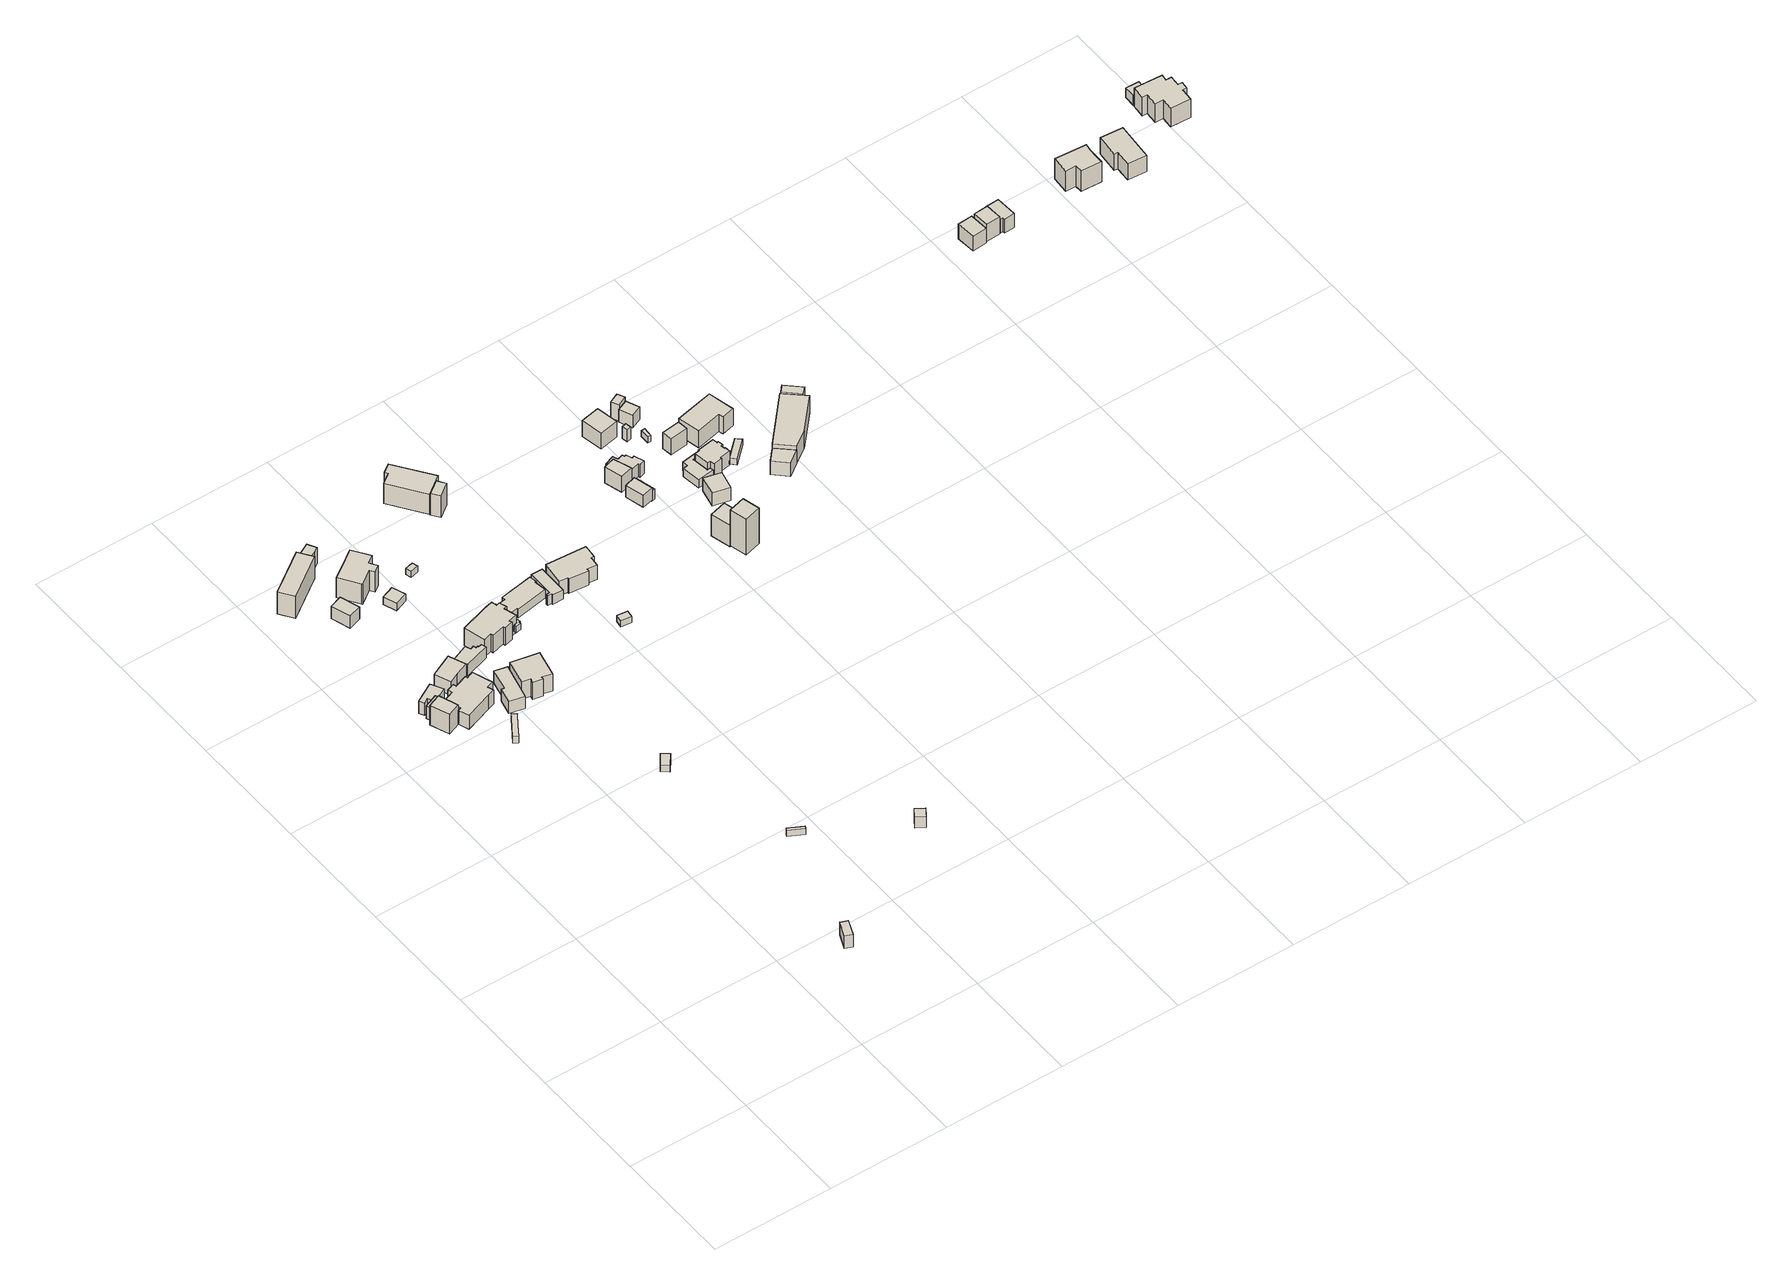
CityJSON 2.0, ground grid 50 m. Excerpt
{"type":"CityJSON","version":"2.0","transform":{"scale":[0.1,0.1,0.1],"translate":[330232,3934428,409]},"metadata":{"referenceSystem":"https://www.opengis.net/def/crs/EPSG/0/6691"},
"CityObjects":{
"building1":{"type":"Building","attributes":{"measuredHeight":6.6,"BuildingIDAttribute.prefecture":"14","BuildingIDAttribute.city":"14151","BuildingDetailAttribute.surveyYear":2015},"geometry":[{"type":"Solid","lod":"1","boundaries":[[[[0,1,2,3]],[[2,4,5,3]],[[1,6,4,2]],[[0,7,6,1]],[[3,5,7,0]],[[4,6,7,5]]]]}]},
"building2":{"type":"Building","attributes":{"usage":"411","measuredHeight":10.1,"storeysAboveGround":1,"BuildingIDAttribute.prefecture":"14","BuildingIDAttribute.city":"14151","BuildingDetailAttribute.totalFloorArea":36.66,"BuildingDetailAttribute.buildingFootprintArea":36.66,"BuildingDetailAttribute.buildingStructureType":"601","BuildingDetailAttribute.buildingStructureOrgType":"1","BuildingDetailAttribute.orgUsage":"10","BuildingDetailAttribute.surveyYear":2015},"geometry":[{"type":"Solid","lod":"1","boundaries":[[[[8,9,10,11]],[[10,12,13,11]],[[9,14,12,10]],[[8,15,14,9]],[[11,13,15,8]],[[12,14,15,13]]]]}]},
"building3":{"type":"Building","attributes":{"measuredHeight":9.9,"BuildingIDAttribute.prefecture":"14","BuildingIDAttribute.city":"14151","BuildingDetailAttribute.surveyYear":2015},"geometry":[{"type":"Solid","lod":"1","boundaries":[[[[16,17,18,19]],[[18,20,21,19]],[[17,22,20,18]],[[16,23,22,17]],[[19,21,23,16]],[[20,22,23,21]]]]}]},
"building4":{"type":"Building","attributes":{"usage":"411","measuredHeight":7,"storeysAboveGround":1,"BuildingIDAttribute.prefecture":"14","BuildingIDAttribute.city":"14151","BuildingDetailAttribute.totalFloorArea":30.76,"BuildingDetailAttribute.buildingFootprintArea":30.76,"BuildingDetailAttribute.buildingStructureType":"610","BuildingDetailAttribute.buildingStructureOrgType":"2","BuildingDetailAttribute.orgUsage":"10","BuildingDetailAttribute.surveyYear":2015},"geometry":[{"type":"Solid","lod":"1","boundaries":[[[[24,25,26,27,28,29,30,31]],[[30,32,33,31]],[[29,34,32,30]],[[28,35,34,29]],[[27,36,35,28]],[[26,37,36,27]],[[25,38,37,26]],[[24,39,38,25]],[[31,33,39,24]],[[32,34,35,36,37,38,39,33]]]]}]},
"building5":{"type":"Building","attributes":{"measuredHeight":3.6,"BuildingIDAttribute.prefecture":"14","BuildingIDAttribute.city":"14151","BuildingDetailAttribute.surveyYear":2015},"geometry":[{"type":"Solid","lod":"1","boundaries":[[[[40,41,42,43,44,45]],[[44,46,47,45]],[[43,48,46,44]],[[42,49,48,43]],[[41,50,49,42]],[[40,51,50,41]],[[45,47,51,40]],[[46,48,49,50,51,47]]]]}]},
"building6":{"type":"Building","attributes":{"usage":"411","measuredHeight":8.4,"storeysAboveGround":1,"BuildingIDAttribute.prefecture":"14","BuildingIDAttribute.city":"14151","BuildingDetailAttribute.totalFloorArea":155.1,"BuildingDetailAttribute.buildingFootprintArea":155.1,"BuildingDetailAttribute.buildingStructureType":"601","BuildingDetailAttribute.buildingStructureOrgType":"1","BuildingDetailAttribute.orgUsage":"10","BuildingDetailAttribute.surveyYear":2015},"geometry":[{"type":"Solid","lod":"1","boundaries":[[[[52,53,54,55,56,57,58,59,60,61,62,63,64,65,66,67]],[[66,68,69,67]],[[65,70,68,66]],[[64,71,70,65]],[[63,72,71,64]],[[62,73,72,63]],[[61,74,73,62]],[[60,75,74,61]],[[59,76,75,60]],[[58,77,76,59]],[[57,78,77,58]],[[56,79,78,57]],[[55,80,79,56]],[[54,81,80,55]],[[53,82,81,54]],[[52,83,82,53]],[[67,69,83,52]],[[68,70,71,72,73,74,75,76,77,78,79,80,81,82,83,69]]]]}]},
"building7":{"type":"Building","attributes":{"BuildingIDAttribute.prefecture":"14","BuildingIDAttribute.city":"14151","BuildingDetailAttribute.surveyYear":2015},"geometry":[{"type":"Solid","lod":"1","boundaries":[[[[84,85,86,87]],[[86,88,89,87]],[[85,90,88,86]],[[84,91,90,85]],[[87,89,91,84]],[[88,90,91,89]]]]}]},
"building8":{"type":"Building","attributes":{"usage":"411","measuredHeight":7.4,"storeysAboveGround":1,"BuildingIDAttribute.prefecture":"14","BuildingIDAttribute.city":"14151","BuildingDetailAttribute.totalFloorArea":58.45,"BuildingDetailAttribute.buildingFootprintArea":58.45,"BuildingDetailAttribute.buildingStructureType":"601","BuildingDetailAttribute.buildingStructureOrgType":"1","BuildingDetailAttribute.orgUsage":"10","BuildingDetailAttribute.surveyYear":2015},"geometry":[{"type":"Solid","lod":"1","boundaries":[[[[92,93,94,95,96,97]],[[96,98,99,97]],[[95,100,98,96]],[[94,101,100,95]],[[93,102,101,94]],[[92,103,102,93]],[[97,99,103,92]],[[98,100,101,102,103,99]]]]}]},
"building9":{"type":"Building","attributes":{"measuredHeight":3.4,"BuildingIDAttribute.prefecture":"14","BuildingIDAttribute.city":"14151","BuildingDetailAttribute.surveyYear":2015},"geometry":[{"type":"Solid","lod":"1","boundaries":[[[[104,105,106,107]],[[106,108,109,107]],[[105,110,108,106]],[[104,111,110,105]],[[107,109,111,104]],[[108,110,111,109]]]]}]},
"building10":{"type":"Building","attributes":{"usage":"411","measuredHeight":6.7,"storeysAboveGround":2,"BuildingIDAttribute.prefecture":"14","BuildingIDAttribute.city":"14151","BuildingDetailAttribute.totalFloorArea":124.56,"BuildingDetailAttribute.buildingFootprintArea":62.28,"BuildingDetailAttribute.buildingStructureType":"601","BuildingDetailAttribute.buildingStructureOrgType":"1","BuildingDetailAttribute.orgUsage":"10","BuildingDetailAttribute.surveyYear":2015},"geometry":[{"type":"Solid","lod":"1","boundaries":[[[[112,113,114,115,116,117]],[[116,118,119,117]],[[115,120,118,116]],[[114,121,120,115]],[[113,122,121,114]],[[112,123,122,113]],[[117,119,123,112]],[[118,120,121,122,123,119]]]]}]},
"building11":{"type":"Building","attributes":{"measuredHeight":7.5,"BuildingIDAttribute.prefecture":"14","BuildingIDAttribute.city":"14151","BuildingDetailAttribute.surveyYear":2015},"geometry":[{"type":"Solid","lod":"1","boundaries":[[[[124,125,126,127]],[[126,128,129,127]],[[125,130,128,126]],[[124,131,130,125]],[[127,129,131,124]],[[128,130,131,129]]]]}]},
"building12":{"type":"Building","attributes":{"usage":"413","measuredHeight":13.3,"storeysAboveGround":2,"BuildingIDAttribute.prefecture":"14","BuildingIDAttribute.city":"14151","BuildingDetailAttribute.totalFloorArea":231.01,"BuildingDetailAttribute.buildingFootprintArea":115.5,"BuildingDetailAttribute.buildingStructureType":"601","BuildingDetailAttribute.buildingStructureOrgType":"1","BuildingDetailAttribute.orgUsage":"30","BuildingDetailAttribute.surveyYear":2015},"geometry":[{"type":"Solid","lod":"1","boundaries":[[[[132,133,134,135]],[[134,136,137,135]],[[133,138,136,134]],[[132,139,138,133]],[[135,137,139,132]],[[136,138,139,137]]]]}]},
"building13":{"type":"Building","attributes":{"measuredHeight":6.1,"BuildingIDAttribute.prefecture":"14","BuildingIDAttribute.city":"14151","BuildingDetailAttribute.surveyYear":2015},"geometry":[{"type":"Solid","lod":"1","boundaries":[[[[140,141,142,143,144,145,146,147,148,149]],[[148,150,151,149]],[[147,152,150,148]],[[146,153,152,147]],[[145,154,153,146]],[[144,155,154,145]],[[143,156,155,144]],[[142,157,156,143]],[[141,158,157,142]],[[140,159,158,141]],[[149,151,159,140]],[[150,152,153,154,155,156,157,158,159,151]]]]}]},
"building14":{"type":"Building","attributes":{"usage":"411","measuredHeight":10.5,"storeysAboveGround":2,"BuildingIDAttribute.prefecture":"14","BuildingIDAttribute.city":"14151","BuildingDetailAttribute.totalFloorArea":180.41,"BuildingDetailAttribute.buildingFootprintArea":90.2,"BuildingDetailAttribute.buildingStructureType":"601","BuildingDetailAttribute.buildingStructureOrgType":"1","BuildingDetailAttribute.orgUsage":"10","BuildingDetailAttribute.surveyYear":2015},"geometry":[{"type":"Solid","lod":"1","boundaries":[[[[160,161,162,163,164,165,166,167]],[[166,168,169,167]],[[165,170,168,166]],[[164,171,170,165]],[[163,172,171,164]],[[162,173,172,163]],[[161,174,173,162]],[[160,175,174,161]],[[167,169,175,160]],[[168,170,171,172,173,174,175,169]]]]}]},
"building15":{"type":"Building","attributes":{"measuredHeight":6,"BuildingIDAttribute.prefecture":"14","BuildingIDAttribute.city":"14151","BuildingDetailAttribute.surveyYear":2015},"geometry":[{"type":"Solid","lod":"1","boundaries":[[[[176,177,178,179]],[[178,180,181,179]],[[177,182,180,178]],[[176,183,182,177]],[[179,181,183,176]],[[180,182,183,181]]]]}]},
"building16":{"type":"Building","attributes":{"measuredHeight":3.9,"BuildingIDAttribute.prefecture":"14","BuildingIDAttribute.city":"14151","BuildingDetailAttribute.surveyYear":2015},"geometry":[{"type":"Solid","lod":"1","boundaries":[[[[184,185,186,187]],[[186,188,189,187]],[[185,190,188,186]],[[184,191,190,185]],[[187,189,191,184]],[[188,190,191,189]]]]}]},
"building17":{"type":"Building","attributes":{"usage":"411","measuredHeight":11.4,"storeysAboveGround":1,"BuildingIDAttribute.prefecture":"14","BuildingIDAttribute.city":"14151","BuildingDetailAttribute.totalFloorArea":118.76,"BuildingDetailAttribute.buildingFootprintArea":118.76,"BuildingDetailAttribute.buildingStructureType":"601","BuildingDetailAttribute.buildingStructureOrgType":"1","BuildingDetailAttribute.orgUsage":"10","BuildingDetailAttribute.surveyYear":2015},"geometry":[{"type":"Solid","lod":"1","boundaries":[[[[192,193,194,195,196,197,198,199,200,201]],[[200,202,203,201]],[[199,204,202,200]],[[198,205,204,199]],[[197,206,205,198]],[[196,207,206,197]],[[195,208,207,196]],[[194,209,208,195]],[[193,210,209,194]],[[192,211,210,193]],[[201,203,211,192]],[[202,204,205,206,207,208,209,210,211,203]]]]}]},
"building18":{"type":"Building","attributes":{"measuredHeight":8.9,"BuildingIDAttribute.prefecture":"14","BuildingIDAttribute.city":"14151","BuildingDetailAttribute.surveyYear":2015},"geometry":[{"type":"Solid","lod":"1","boundaries":[[[[212,213,214,215,216]],[[215,217,218,216]],[[214,219,217,215]],[[213,220,219,214]],[[212,221,220,213]],[[216,218,221,212]],[[217,219,220,221,218]]]]}]},
"building19":{"type":"Building","attributes":{"usage":"411","measuredHeight":10.1,"storeysAboveGround":2,"BuildingIDAttribute.prefecture":"14","BuildingIDAttribute.city":"14151","BuildingDetailAttribute.totalFloorArea":239.29,"BuildingDetailAttribute.buildingFootprintArea":119.65,"BuildingDetailAttribute.buildingStructureType":"601","BuildingDetailAttribute.buildingStructureOrgType":"1","BuildingDetailAttribute.orgUsage":"10","BuildingDetailAttribute.surveyYear":2015},"geometry":[{"type":"Solid","lod":"1","boundaries":[[[[222,223,224,225,226,227,228,229,230,231,232,233,234,235,236]],[[235,237,238,236]],[[234,239,237,235]],[[233,240,239,234]],[[232,241,240,233]],[[231,242,241,232]],[[230,243,242,231]],[[229,244,243,230]],[[228,245,244,229]],[[227,246,245,228]],[[226,247,246,227]],[[225,248,247,226]],[[224,249,248,225]],[[223,250,249,224]],[[222,251,250,223]],[[236,238,251,222]],[[237,239,240,241,242,243,244,245,246,247,248,249,250,251,238]]]]}]},
"building20":{"type":"Building","attributes":{"measuredHeight":3.9,"BuildingIDAttribute.prefecture":"14","BuildingIDAttribute.city":"14151","BuildingDetailAttribute.surveyYear":2015},"geometry":[{"type":"Solid","lod":"1","boundaries":[[[[252,253,254,255,256,257,258,259]],[[258,260,261,259]],[[257,262,260,258]],[[256,263,262,257]],[[255,264,263,256]],[[254,265,264,255]],[[253,266,265,254]],[[252,267,266,253]],[[259,261,267,252]],[[260,262,263,264,265,266,267,261]]]]}]},
"building21":{"type":"Building","attributes":{"measuredHeight":5.7,"BuildingIDAttribute.prefecture":"14","BuildingIDAttribute.city":"14151","BuildingDetailAttribute.surveyYear":2015},"geometry":[{"type":"Solid","lod":"1","boundaries":[[[[268,269,270,271]],[[270,272,273,271]],[[269,274,272,270]],[[268,275,274,269]],[[271,273,275,268]],[[272,274,275,273]]]]}]},
"building22":{"type":"Building","attributes":{"BuildingIDAttribute.prefecture":"14","BuildingIDAttribute.city":"14151","BuildingDetailAttribute.surveyYear":2015},"geometry":[{"type":"Solid","lod":"1","boundaries":[[[[276,277,278,279]],[[278,280,281,279]],[[277,282,280,278]],[[276,283,282,277]],[[279,281,283,276]],[[280,282,283,281]]]]}]},
"building23":{"type":"Building","attributes":{"usage":"411","measuredHeight":5,"storeysAboveGround":1,"BuildingIDAttribute.prefecture":"14","BuildingIDAttribute.city":"14151","BuildingDetailAttribute.totalFloorArea":112.37,"BuildingDetailAttribute.buildingFootprintArea":112.37,"BuildingDetailAttribute.buildingStructureType":"601","BuildingDetailAttribute.buildingStructureOrgType":"1","BuildingDetailAttribute.orgUsage":"10","BuildingDetailAttribute.surveyYear":2015},"geometry":[{"type":"Solid","lod":"1","boundaries":[[[[284,285,286,287,288,289,290,291,292,293]],[[292,294,295,293]],[[291,296,294,292]],[[290,297,296,291]],[[289,298,297,290]],[[288,299,298,289]],[[287,300,299,288]],[[286,301,300,287]],[[285,302,301,286]],[[284,303,302,285]],[[293,295,303,284]],[[294,296,297,298,299,300,301,302,303,295]]]]}]},
"building24":{"type":"Building","attributes":{"usage":"411","measuredHeight":5.5,"storeysAboveGround":1,"BuildingIDAttribute.prefecture":"14","BuildingIDAttribute.city":"14151","BuildingDetailAttribute.totalFloorArea":49.98,"BuildingDetailAttribute.buildingFootprintArea":49.98,"BuildingDetailAttribute.buildingStructureType":"601","BuildingDetailAttribute.buildingStructureOrgType":"1","BuildingDetailAttribute.orgUsage":"10","BuildingDetailAttribute.surveyYear":2015},"geometry":[{"type":"Solid","lod":"1","boundaries":[[[[304,305,306,307,308,309,310,311]],[[310,312,313,311]],[[309,314,312,310]],[[308,315,314,309]],[[307,316,315,308]],[[306,317,316,307]],[[305,318,317,306]],[[304,319,318,305]],[[311,313,319,304]],[[312,314,315,316,317,318,319,313]]]]}]},
"building25":{"type":"Building","attributes":{"BuildingIDAttribute.prefecture":"14","BuildingIDAttribute.city":"14151","BuildingDetailAttribute.surveyYear":2015},"geometry":[{"type":"Solid","lod":"1","boundaries":[[[[320,321,322,323]],[[322,324,325,323]],[[321,326,324,322]],[[320,327,326,321]],[[323,325,327,320]],[[324,326,327,325]]]]}]},
"building26":{"type":"Building","attributes":{"usage":"411","measuredHeight":9.5,"storeysAboveGround":2,"BuildingIDAttribute.prefecture":"14","BuildingIDAttribute.city":"14151","BuildingDetailAttribute.totalFloorArea":267.46,"BuildingDetailAttribute.buildingFootprintArea":133.73,"BuildingDetailAttribute.buildingStructureType":"601","BuildingDetailAttribute.buildingStructureOrgType":"1","BuildingDetailAttribute.orgUsage":"10","BuildingDetailAttribute.surveyYear":2015},"geometry":[{"type":"Solid","lod":"1","boundaries":[[[[328,329,330,331,332,333,334,335,336,337]],[[336,338,339,337]],[[335,340,338,336]],[[334,341,340,335]],[[333,342,341,334]],[[332,343,342,333]],[[331,344,343,332]],[[330,345,344,331]],[[329,346,345,330]],[[328,347,346,329]],[[337,339,347,328]],[[338,340,341,342,343,344,345,346,347,339]]]]}]},
"building27":{"type":"Building","attributes":{"usage":"411","measuredHeight":13.1,"storeysAboveGround":2,"BuildingIDAttribute.prefecture":"14","BuildingIDAttribute.city":"14151","BuildingDetailAttribute.totalFloorArea":235.45,"BuildingDetailAttribute.buildingFootprintArea":117.72,"BuildingDetailAttribute.buildingStructureType":"601","BuildingDetailAttribute.buildingStructureOrgType":"1","BuildingDetailAttribute.orgUsage":"10","BuildingDetailAttribute.surveyYear":2015,"BuildingLandSlideRiskAttribute.description":"1","BuildingLandSlideRiskAttribute.areaType":"1"},"geometry":[{"type":"Solid","lod":"1","boundaries":[[[[348,349,350,351,352,353]],[[352,354,355,353]],[[351,356,354,352]],[[350,357,356,351]],[[349,358,357,350]],[[348,359,358,349]],[[353,355,359,348]],[[354,356,357,358,359,355]]]]}]},
"building28":{"type":"Building","attributes":{"measuredHeight":11.1,"BuildingIDAttribute.prefecture":"14","BuildingIDAttribute.city":"14151","BuildingDetailAttribute.surveyYear":2015,"BuildingLandSlideRiskAttribute.description":"1","BuildingLandSlideRiskAttribute.areaType":"1"},"geometry":[{"type":"Solid","lod":"1","boundaries":[[[[360,361,362,363]],[[362,364,365,363]],[[361,366,364,362]],[[360,367,366,361]],[[363,365,367,360]],[[364,366,367,365]]]]}]},
"building29":{"type":"Building","attributes":{"usage":"411","measuredHeight":6.3,"storeysAboveGround":2,"BuildingIDAttribute.prefecture":"14","BuildingIDAttribute.city":"14151","BuildingDetailAttribute.totalFloorArea":54.36,"BuildingDetailAttribute.buildingFootprintArea":27.18,"BuildingDetailAttribute.buildingStructureType":"601","BuildingDetailAttribute.buildingStructureOrgType":"1","BuildingDetailAttribute.orgUsage":"10","BuildingDetailAttribute.surveyYear":2015,"BuildingLandSlideRiskAttribute.description":"1","BuildingLandSlideRiskAttribute.areaType":"1"},"geometry":[{"type":"Solid","lod":"1","boundaries":[[[[368,369,370,371]],[[370,372,373,371]],[[369,374,372,370]],[[368,375,374,369]],[[371,373,375,368]],[[372,374,375,373]]]]}]},
"building30":{"type":"Building","attributes":{"usage":"411","measuredHeight":8.2,"storeysAboveGround":2,"BuildingIDAttribute.prefecture":"14","BuildingIDAttribute.city":"14151","BuildingDetailAttribute.totalFloorArea":66.39,"BuildingDetailAttribute.buildingFootprintArea":33.2,"BuildingDetailAttribute.buildingStructureType":"601","BuildingDetailAttribute.buildingStructureOrgType":"1","BuildingDetailAttribute.orgUsage":"10","BuildingDetailAttribute.surveyYear":2015,"BuildingLandSlideRiskAttribute.description":"1","BuildingLandSlideRiskAttribute.areaType":"1"},"geometry":[{"type":"Solid","lod":"1","boundaries":[[[[376,377,378,379]],[[378,380,381,379]],[[377,382,380,378]],[[376,383,382,377]],[[379,381,383,376]],[[380,382,383,381]]]]}]},
"building31":{"type":"Building","attributes":{"usage":"411","measuredHeight":6.5,"storeysAboveGround":2,"BuildingIDAttribute.prefecture":"14","BuildingIDAttribute.city":"14151","BuildingDetailAttribute.totalFloorArea":17.5,"BuildingDetailAttribute.buildingFootprintArea":8.75,"BuildingDetailAttribute.buildingStructureType":"601","BuildingDetailAttribute.buildingStructureOrgType":"1","BuildingDetailAttribute.orgUsage":"10","BuildingDetailAttribute.surveyYear":2015,"BuildingLandSlideRiskAttribute.description":"1","BuildingLandSlideRiskAttribute.areaType":"1"},"geometry":[{"type":"Solid","lod":"1","boundaries":[[[[384,385,386,387]],[[386,388,389,387]],[[385,390,388,386]],[[384,391,390,385]],[[387,389,391,384]],[[388,390,391,389]]]]}]},
"building32":{"type":"Building","attributes":{"usage":"431","measuredHeight":21.3,"storeysAboveGround":1,"BuildingIDAttribute.prefecture":"14","BuildingIDAttribute.city":"14151","BuildingDetailAttribute.totalFloorArea":41.43,"BuildingDetailAttribute.buildingFootprintArea":41.43,"BuildingDetailAttribute.buildingStructureType":"601","BuildingDetailAttribute.buildingStructureOrgType":"1","BuildingDetailAttribute.orgUsage":"143","BuildingDetailAttribute.surveyYear":2015,"BuildingLandSlideRiskAttribute.description":"1","BuildingLandSlideRiskAttribute.areaType":"1"},"geometry":[{"type":"Solid","lod":"1","boundaries":[[[[392,393,394,395]],[[394,396,397,395]],[[393,398,396,394]],[[392,399,398,393]],[[395,397,399,392]],[[396,398,399,397]]]]}]},
"building33":{"type":"Building","attributes":{"measuredHeight":13.9,"BuildingIDAttribute.prefecture":"14","BuildingIDAttribute.city":"14151","BuildingDetailAttribute.surveyYear":2015,"BuildingLandSlideRiskAttribute.description":"1","BuildingLandSlideRiskAttribute.areaType":"1"},"geometry":[{"type":"Solid","lod":"1","boundaries":[[[[400,401,402,403]],[[402,404,405,403]],[[401,406,404,402]],[[400,407,406,401]],[[403,405,407,400]],[[404,406,407,405]]]]}]},
"building34":{"type":"Building","attributes":{"usage":"411","measuredHeight":8.6,"storeysAboveGround":2,"BuildingIDAttribute.prefecture":"14","BuildingIDAttribute.city":"14151","BuildingDetailAttribute.totalFloorArea":77.86,"BuildingDetailAttribute.buildingFootprintArea":38.93,"BuildingDetailAttribute.buildingStructureType":"601","BuildingDetailAttribute.buildingStructureOrgType":"1","BuildingDetailAttribute.orgUsage":"10","BuildingDetailAttribute.surveyYear":2015,"BuildingLandSlideRiskAttribute.description":"1","BuildingLandSlideRiskAttribute.areaType":"1"},"geometry":[{"type":"Solid","lod":"1","boundaries":[[[[408,409,410,411,412,413,414,415,416,417,418,419,420,421]],[[420,422,423,421]],[[419,424,422,420]],[[418,425,424,419]],[[417,426,425,418]],[[416,427,426,417]],[[415,428,427,416]],[[414,429,428,415]],[[413,430,429,414]],[[412,431,430,413]],[[411,432,431,412]],[[410,433,432,411]],[[409,434,433,410]],[[408,435,434,409]],[[421,423,435,408]],[[422,424,425,426,427,428,429,430,431,432,433,434,435,423]]]]}]},
"building35":{"type":"Building","attributes":{"usage":"411","measuredHeight":7.1,"storeysAboveGround":2,"BuildingIDAttribute.prefecture":"14","BuildingIDAttribute.city":"14151","BuildingDetailAttribute.totalFloorArea":81.26,"BuildingDetailAttribute.buildingFootprintArea":40.63,"BuildingDetailAttribute.buildingStructureType":"601","BuildingDetailAttribute.buildingStructureOrgType":"1","BuildingDetailAttribute.orgUsage":"10","BuildingDetailAttribute.surveyYear":2015,"BuildingLandSlideRiskAttribute.description":"1","BuildingLandSlideRiskAttribute.areaType":"1"},"geometry":[{"type":"Solid","lod":"1","boundaries":[[[[436,437,438,439]],[[438,440,441,439]],[[437,442,440,438]],[[436,443,442,437]],[[439,441,443,436]],[[440,442,443,441]]]]}]},
"building36":{"type":"Building","attributes":{"usage":"451","measuredHeight":8.5,"storeysAboveGround":1,"BuildingIDAttribute.prefecture":"14","BuildingIDAttribute.city":"14151","BuildingDetailAttribute.totalFloorArea":58.04,"BuildingDetailAttribute.buildingFootprintArea":58.04,"BuildingDetailAttribute.buildingStructureType":"601","BuildingDetailAttribute.buildingStructureOrgType":"1","BuildingDetailAttribute.orgUsage":"200","BuildingDetailAttribute.surveyYear":2015,"BuildingLandSlideRiskAttribute.description":"1","BuildingLandSlideRiskAttribute.areaType":"1"},"geometry":[{"type":"Solid","lod":"1","boundaries":[[[[444,445,446,447]],[[446,448,449,447]],[[445,450,448,446]],[[444,451,450,445]],[[447,449,451,444]],[[448,450,451,449]]]]}]},
"building37":{"type":"Building","attributes":{"usage":"411","measuredHeight":5,"storeysAboveGround":2,"BuildingIDAttribute.prefecture":"14","BuildingIDAttribute.city":"14151","BuildingDetailAttribute.totalFloorArea":96.14,"BuildingDetailAttribute.buildingFootprintArea":48.07,"BuildingDetailAttribute.buildingStructureType":"601","BuildingDetailAttribute.buildingStructureOrgType":"1","BuildingDetailAttribute.orgUsage":"10","BuildingDetailAttribute.surveyYear":2015,"BuildingLandSlideRiskAttribute.description":"1","BuildingLandSlideRiskAttribute.areaType":"1"},"geometry":[{"type":"Solid","lod":"1","boundaries":[[[[452,453,454,455,456,457,458,459,460,461]],[[460,462,463,461]],[[459,464,462,460]],[[458,465,464,459]],[[457,466,465,458]],[[456,467,466,457]],[[455,468,467,456]],[[454,469,468,455]],[[453,470,469,454]],[[452,471,470,453]],[[461,463,471,452]],[[462,464,465,466,467,468,469,470,471,463]]]]}]},
"building38":{"type":"Building","attributes":{"measuredHeight":6.2,"BuildingIDAttribute.prefecture":"14","BuildingIDAttribute.city":"14151","BuildingDetailAttribute.surveyYear":2015,"BuildingLandSlideRiskAttribute.description":"1","BuildingLandSlideRiskAttribute.areaType":"1"},"geometry":[{"type":"Solid","lod":"1","boundaries":[[[[472,473,474,475]],[[474,476,477,475]],[[473,478,476,474]],[[472,479,478,473]],[[475,477,479,472]],[[476,478,479,477]]]]}]},
"building39":{"type":"Building","attributes":{"BuildingIDAttribute.prefecture":"14","BuildingIDAttribute.city":"14151","BuildingDetailAttribute.surveyYear":2015,"BuildingLandSlideRiskAttribute.description":"1","BuildingLandSlideRiskAttribute.areaType":"1"},"geometry":[{"type":"Solid","lod":"1","boundaries":[[[[480,481,482,483]],[[482,484,485,483]],[[481,486,484,482]],[[480,487,486,481]],[[483,485,487,480]],[[484,486,487,485]]]]}]},
"building40":{"type":"Building","attributes":{"usage":"411","measuredHeight":7.9,"storeysAboveGround":2,"BuildingIDAttribute.prefecture":"14","BuildingIDAttribute.city":"14151","BuildingDetailAttribute.totalFloorArea":107.9,"BuildingDetailAttribute.buildingFootprintArea":53.95,"BuildingDetailAttribute.buildingStructureType":"601","BuildingDetailAttribute.buildingStructureOrgType":"1","BuildingDetailAttribute.orgUsage":"10","BuildingDetailAttribute.surveyYear":2015,"BuildingLandSlideRiskAttribute.description":"1","BuildingLandSlideRiskAttribute.areaType":"1"},"geometry":[{"type":"Solid","lod":"1","boundaries":[[[[488,489,490,491,492,493,494,495,496,497,498,499,500,501,502,503]],[[502,504,505,503]],[[501,506,504,502]],[[500,507,506,501]],[[499,508,507,500]],[[498,509,508,499]],[[497,510,509,498]],[[496,511,510,497]],[[495,512,511,496]],[[494,513,512,495]],[[493,514,513,494]],[[492,515,514,493]],[[491,516,515,492]],[[490,517,516,491]],[[489,518,517,490]],[[488,519,518,489]],[[503,505,519,488]],[[504,506,507,508,509,510,511,512,513,514,515,516,517,518,519,505]]]]}]},
"building41":{"type":"Building","attributes":{"usage":"411","measuredHeight":8.4,"storeysAboveGround":2,"BuildingIDAttribute.prefecture":"14","BuildingIDAttribute.city":"14151","BuildingDetailAttribute.totalFloorArea":54.05,"BuildingDetailAttribute.buildingFootprintArea":27.03,"BuildingDetailAttribute.buildingStructureType":"601","BuildingDetailAttribute.buildingStructureOrgType":"1","BuildingDetailAttribute.orgUsage":"10","BuildingDetailAttribute.surveyYear":2015,"BuildingLandSlideRiskAttribute.description":"1","BuildingLandSlideRiskAttribute.areaType":"1"},"geometry":[{"type":"Solid","lod":"1","boundaries":[[[[520,521,522,523]],[[522,524,525,523]],[[521,526,524,522]],[[520,527,526,521]],[[523,525,527,520]],[[524,526,527,525]]]]}]},
"building42":{"type":"Building","attributes":{"usage":"413","measuredHeight":8.4,"storeysAboveGround":1,"BuildingIDAttribute.prefecture":"14","BuildingIDAttribute.city":"14151","BuildingDetailAttribute.totalFloorArea":12.95,"BuildingDetailAttribute.buildingFootprintArea":12.95,"BuildingDetailAttribute.buildingStructureType":"601","BuildingDetailAttribute.buildingStructureOrgType":"1","BuildingDetailAttribute.orgUsage":"30","BuildingDetailAttribute.surveyYear":2015,"BuildingLandSlideRiskAttribute.description":"1","BuildingLandSlideRiskAttribute.areaType":"1"},"geometry":[{"type":"Solid","lod":"1","boundaries":[[[[528,529,530,531]],[[530,532,533,531]],[[529,534,532,530]],[[528,535,534,529]],[[531,533,535,528]],[[532,534,535,533]]]]}]},
"building43":{"type":"Building","attributes":{"usage":"413","measuredHeight":8,"storeysAboveGround":1,"BuildingIDAttribute.prefecture":"14","BuildingIDAttribute.city":"14151","BuildingDetailAttribute.totalFloorArea":22.12,"BuildingDetailAttribute.buildingFootprintArea":22.12,"BuildingDetailAttribute.buildingStructureType":"601","BuildingDetailAttribute.buildingStructureOrgType":"1","BuildingDetailAttribute.orgUsage":"30","BuildingDetailAttribute.surveyYear":2015,"BuildingLandSlideRiskAttribute.description":"1","BuildingLandSlideRiskAttribute.areaType":"1"},"geometry":[{"type":"Solid","lod":"1","boundaries":[[[[536,537,538,539]],[[538,540,541,539]],[[537,542,540,538]],[[536,543,542,537]],[[539,541,543,536]],[[540,542,543,541]]]]}]},
"building44":{"type":"Building","attributes":{"measuredHeight":4.1,"BuildingIDAttribute.prefecture":"14","BuildingIDAttribute.city":"14151","BuildingDetailAttribute.surveyYear":2015,"BuildingLandSlideRiskAttribute.description":"1","BuildingLandSlideRiskAttribute.areaType":"1"},"geometry":[{"type":"Solid","lod":"1","boundaries":[[[[544,545,546,547]],[[546,548,549,547]],[[545,550,548,546]],[[544,551,550,545]],[[547,549,551,544]],[[548,550,551,549]]]]}]},
"building45":{"type":"Building","attributes":{"measuredHeight":7.9,"BuildingIDAttribute.prefecture":"14","BuildingIDAttribute.city":"14151","BuildingDetailAttribute.surveyYear":2015,"BuildingLandSlideRiskAttribute.description":"1","BuildingLandSlideRiskAttribute.areaType":"1"},"geometry":[{"type":"Solid","lod":"1","boundaries":[[[[552,553,554,555]],[[554,556,557,555]],[[553,558,556,554]],[[552,559,558,553]],[[555,557,559,552]],[[556,558,559,557]]]]}]},
"building46":{"type":"Building","attributes":{"measuredHeight":9.9,"BuildingIDAttribute.prefecture":"14","BuildingIDAttribute.city":"14151","BuildingDetailAttribute.surveyYear":2015,"BuildingLandSlideRiskAttribute.description":"1","BuildingLandSlideRiskAttribute.areaType":"1"},"geometry":[{"type":"Solid","lod":"1","boundaries":[[[[560,561,562,563,564,565]],[[564,566,567,565]],[[563,568,566,564]],[[562,569,568,563]],[[561,570,569,562]],[[560,571,570,561]],[[565,567,571,560]],[[566,568,569,570,571,567]]]]}]},
"building47":{"type":"Building","attributes":{"usage":"441","measuredHeight":9.8,"storeysAboveGround":1,"BuildingIDAttribute.prefecture":"14","BuildingIDAttribute.city":"14151","BuildingDetailAttribute.totalFloorArea":206.96,"BuildingDetailAttribute.buildingFootprintArea":206.96,"BuildingDetailAttribute.buildingStructureType":"601","BuildingDetailAttribute.buildingStructureOrgType":"1","BuildingDetailAttribute.orgUsage":"172","BuildingDetailAttribute.surveyYear":2015,"BuildingLandSlideRiskAttribute.description":"1","BuildingLandSlideRiskAttribute.areaType":"1"},"geometry":[{"type":"Solid","lod":"1","boundaries":[[[[572,573,574,575,576]],[[575,577,578,576]],[[574,579,577,575]],[[573,580,579,574]],[[572,581,580,573]],[[576,578,581,572]],[[577,579,580,581,578]]]]}]},
"building48":{"type":"Building","attributes":{"measuredHeight":11.8,"BuildingIDAttribute.prefecture":"14","BuildingIDAttribute.city":"14151","BuildingDetailAttribute.surveyYear":2015,"BuildingLandSlideRiskAttribute.description":"1","BuildingLandSlideRiskAttribute.areaType":"1"},"geometry":[{"type":"Solid","lod":"1","boundaries":[[[[582,583,584,585]],[[584,586,587,585]],[[583,588,586,584]],[[582,589,588,583]],[[585,587,589,582]],[[586,588,589,587]]]]}]},
"building49":{"type":"Building","attributes":{"usage":"403","measuredHeight":8.8,"storeysAboveGround":1,"BuildingIDAttribute.prefecture":"14","BuildingIDAttribute.city":"14151","BuildingDetailAttribute.totalFloorArea":28.98,"BuildingDetailAttribute.buildingFootprintArea":28.98,"BuildingDetailAttribute.buildingStructureType":"601","BuildingDetailAttribute.buildingStructureOrgType":"1","BuildingDetailAttribute.orgUsage":"80","BuildingDetailAttribute.surveyYear":2015},"geometry":[{"type":"Solid","lod":"1","boundaries":[[[[590,591,592,593]],[[592,594,595,593]],[[591,596,594,592]],[[590,597,596,591]],[[593,595,597,590]],[[594,596,597,595]]]]}]},
"building50":{"type":"Building","attributes":{"measuredHeight":9.4,"BuildingIDAttribute.prefecture":"14","BuildingIDAttribute.city":"14151","BuildingDetailAttribute.surveyYear":2015},"geometry":[{"type":"Solid","lod":"1","boundaries":[[[[598,599,600,601]],[[600,602,603,601]],[[599,604,602,600]],[[598,605,604,599]],[[601,603,605,598]],[[602,604,605,603]]]]}]},
"building51":{"type":"Building","attributes":{"usage":"403","measuredHeight":8.6,"storeysAboveGround":1,"BuildingIDAttribute.prefecture":"14","BuildingIDAttribute.city":"14151","BuildingDetailAttribute.totalFloorArea":70.77,"BuildingDetailAttribute.buildingFootprintArea":70.77,"BuildingDetailAttribute.buildingStructureType":"601","BuildingDetailAttribute.buildingStructureOrgType":"1","BuildingDetailAttribute.orgUsage":"80","BuildingDetailAttribute.surveyYear":2015},"geometry":[{"type":"Solid","lod":"1","boundaries":[[[[606,607,608,609,610,611]],[[610,612,613,611]],[[609,614,612,610]],[[608,615,614,609]],[[607,616,615,608]],[[606,617,616,607]],[[611,613,617,606]],[[612,614,615,616,617,613]]]]}]},
"building52":{"type":"Building","attributes":{"usage":"403","measuredHeight":14.3,"storeysAboveGround":1,"BuildingIDAttribute.prefecture":"14","BuildingIDAttribute.city":"14151","BuildingDetailAttribute.totalFloorArea":55.5,"BuildingDetailAttribute.buildingFootprintArea":55.5,"BuildingDetailAttribute.buildingStructureType":"601","BuildingDetailAttribute.buildingStructureOrgType":"1","BuildingDetailAttribute.orgUsage":"80","BuildingDetailAttribute.surveyYear":2015},"geometry":[{"type":"Solid","lod":"1","boundaries":[[[[618,619,620,621,622,623,624]],[[623,625,626,624]],[[622,627,625,623]],[[621,628,627,622]],[[620,629,628,621]],[[619,630,629,620]],[[618,631,630,619]],[[624,626,631,618]],[[625,627,628,629,630,631,626]]]]}]},
"building53":{"type":"Building","attributes":{"usage":"403","measuredHeight":13.2,"storeysAboveGround":1,"BuildingIDAttribute.prefecture":"14","BuildingIDAttribute.city":"14151","BuildingDetailAttribute.totalFloorArea":115.78,"BuildingDetailAttribute.buildingFootprintArea":115.78,"BuildingDetailAttribute.buildingStructureType":"601","BuildingDetailAttribute.buildingStructureOrgType":"1","BuildingDetailAttribute.orgUsage":"80","BuildingDetailAttribute.surveyYear":2015},"geometry":[{"type":"Solid","lod":"1","boundaries":[[[[632,633,634,635,636,637]],[[636,638,639,637]],[[635,640,638,636]],[[634,641,640,635]],[[633,642,641,634]],[[632,643,642,633]],[[637,639,643,632]],[[638,640,641,642,643,639]]]]}]},
"building54":{"type":"Building","attributes":{"measuredHeight":7.1,"BuildingIDAttribute.prefecture":"14","BuildingIDAttribute.city":"14151","BuildingDetailAttribute.surveyYear":2015},"geometry":[{"type":"Solid","lod":"1","boundaries":[[[[644,645,646,647]],[[646,648,649,647]],[[645,650,648,646]],[[644,651,650,645]],[[647,649,651,644]],[[648,650,651,649]]]]}]},
"building55":{"type":"Building","attributes":{"usage":"411","measuredHeight":10.4,"storeysAboveGround":2,"BuildingIDAttribute.prefecture":"14","BuildingIDAttribute.city":"14151","BuildingDetailAttribute.totalFloorArea":235.37,"BuildingDetailAttribute.buildingFootprintArea":117.68,"BuildingDetailAttribute.buildingStructureType":"601","BuildingDetailAttribute.buildingStructureOrgType":"1","BuildingDetailAttribute.orgUsage":"10","BuildingDetailAttribute.surveyYear":2015},"geometry":[{"type":"Solid","lod":"1","boundaries":[[[[652,653,654,655,656,657,658,659,660,661,662,663,664,665]],[[664,666,667,665]],[[663,668,666,664]],[[662,669,668,663]],[[661,670,669,662]],[[660,671,670,661]],[[659,672,671,660]],[[658,673,672,659]],[[657,674,673,658]],[[656,675,674,657]],[[655,676,675,656]],[[654,677,676,655]],[[653,678,677,654]],[[652,679,678,653]],[[665,667,679,652]],[[666,668,669,670,671,672,673,674,675,676,677,678,679,667]]]]}]}
},
"vertices":[
[441,19,510],[468,82,510],[496,70,510],[470,7,510],[496,70,574],[470,7,574],[468,82,574],[441,19,574],
[52,1814,327],[23,1891,327],[75,1911,327],[104,1834,327],[75,1911,425],[104,1834,425],[23,1891,425],[52,1814,425],
[40,1904,326],[32,1925,326],[88,1947,326],[97,1926,326],[88,1947,388],[97,1926,388],[32,1925,388],[40,1904,388],
[106,1951,305],[100,1962,305],[79,1950,305],[69,1968,305],[48,1956,305],[37,1977,305],[118,2021,305],[145,1972,305],[118,2021,366],[145,1972,366],[37,1977,366],[48,1956,366],[69,1968,366],[79,1950,366],[100,1962,366],[106,1951,366],
[194,1600,374],[177,1612,374],[224,1683,374],[238,1705,374],[255,1693,374],[223,1645,374],[255,1693,407],[223,1645,407],[238,1705,407],[224,1683,407],[177,1612,407],[194,1600,407],
[277,1867,336],[249,1858,336],[257,1835,336],[225,1824,336],[115,1786,336],[100,1828,336],[112,1832,336],[90,1896,336],[134,1911,336],[127,1929,336],[159,1940,336],[164,1927,336],[217,1946,336],[220,1937,336],[227,1940,336],[249,1947,336],[227,1940,406],[249,1947,406],[220,1937,406],[217,1946,406],[164,1927,406],[159,1940,406],[127,1929,406],[134,1911,406],[90,1896,406],[112,1832,406],[100,1828,406],[115,1786,406],[225,1824,406],[257,1835,406],[249,1858,406],[277,1867,406],
[666,554,498],[608,586,498],[614,597,498],[672,565,498],[614,597,528],[672,565,528],[608,586,528],[666,554,528],
[188,1990,291],[161,2055,291],[228,2086,291],[253,2098,291],[282,2029,291],[227,2008,291],[282,2029,359],[227,2008,359],[253,2098,359],[228,2086,359],[161,2055,359],[188,1990,359],
[475,1151,433],[510,1197,433],[539,1176,433],[503,1129,433],[539,1176,465],[503,1129,465],[510,1197,465],[475,1151,465],
[289,1817,350],[310,1906,350],[361,1894,350],[325,1741,350],[264,1755,350],[279,1819,350],[264,1755,410],[279,1819,410],[325,1741,410],[361,1894,410],[310,1906,410],[289,1817,410],
[133,2511,227],[108,2589,227],[160,2606,227],[186,2528,227],[160,2606,288],[186,2528,288],[108,2589,288],[133,2511,288],
[171,2880,169],[210,2825,169],[42,2708,169],[3,2764,169],[42,2708,279],[3,2764,279],[210,2825,279],[171,2880,279],
[285,2026,300],[264,2076,300],[330,2103,300],[339,2081,300],[354,2086,300],[357,2075,300],[366,2078,300],[368,2073,300],[382,2077,300],[388,2057,300],[382,2077,357],[388,2057,357],[368,2073,357],[366,2078,357],[357,2075,357],[354,2086,357],[339,2081,357],[330,2103,357],[264,2076,357],[285,2026,357],
[376,1779,348],[343,1786,348],[365,1888,348],[477,1864,348],[453,1755,348],[414,1764,348],[412,1754,348],[373,1762,348],[412,1754,434],[373,1762,434],[414,1764,434],[453,1755,434],[477,1864,434],[365,1888,434],[343,1786,434],[376,1779,434],
[941,219,644],[908,241,644],[931,275,644],[964,253,644],[931,275,700],[964,253,700],[908,241,700],[941,219,700],
[329,2532,258],[349,2479,258],[296,2460,258],[277,2513,258],[296,2460,295],[277,2513,295],[349,2479,295],[329,2532,295],
[308,2602,227],[295,2620,227],[237,2580,227],[234,2584,227],[182,2660,227],[236,2696,227],[300,2741,227],[347,2673,227],[316,2651,227],[336,2621,227],[316,2651,327],[336,2621,327],[347,2673,327],[300,2741,327],[236,2696,327],[182,2660,327],[234,2584,327],[237,2580,327],[295,2620,327],[308,2602,327],
[205,2846,172],[185,2883,172],[238,2911,172],[258,2875,172],[238,2864,172],[258,2875,252],[238,2864,252],[238,2911,252],[185,2883,252],[205,2846,252],
[432,2089,280],[398,2080,280],[374,2168,280],[498,2206,280],[526,2213,280],[531,2190,280],[545,2195,280],[555,2165,280],[542,2162,280],[557,2112,280],[522,2103,280],[526,2092,280],[489,2084,280],[488,2092,280],[434,2079,280],[488,2092,367],[434,2079,367],[489,2084,367],[526,2092,367],[522,2103,367],[557,2112,367],[542,2162,367],[555,2165,367],[545,2195,367],[531,2190,367],[526,2213,367],[498,2206,367],[374,2168,367],[398,2080,367],[432,2089,367],
[568,2108,297],[569,2101,297],[547,2097,297],[545,2108,297],[559,2111,297],[557,2121,297],[572,2123,297],[574,2109,297],[572,2123,328],[574,2109,328],[557,2121,328],[559,2111,328],[545,2108,328],[547,2097,328],[569,2101,328],[568,2108,328],
[534,2219,280],[553,2225,280],[560,2199,280],[542,2195,280],[560,2199,331],[542,2195,331],[553,2225,331],[534,2219,331],
[433,2594,246],[468,2601,246],[473,2577,246],[439,2569,246],[473,2577,276],[439,2569,276],[468,2601,276],[433,2594,276],
[604,2170,280],[568,2164,280],[558,2225,280],[596,2231,280],[594,2245,280],[731,2267,280],[736,2237,280],[730,2236,280],[738,2186,280],[605,2164,280],[738,2186,323],[605,2164,323],[730,2236,323],[736,2237,323],[731,2267,323],[594,2245,323],[596,2231,323],[558,2225,323],[568,2164,323],[604,2170,323],
[742,2154,278],[725,2154,278],[725,2164,278],[739,2164,278],[740,2272,278],[787,2271,278],[786,2147,278],[742,2148,278],[786,2147,325],[742,2148,325],[787,2271,325],[740,2272,325],[739,2164,325],[725,2164,325],[725,2154,325],[742,2154,325],
[844,1910,329],[887,1904,329],[883,1874,329],[840,1880,329],[883,1874,359],[840,1880,359],[887,1904,359],[844,1910,359],
[806,2275,261],[970,2263,261],[964,2206,261],[952,2208,261],[948,2168,261],[909,2172,261],[908,2162,261],[827,2171,261],[828,2178,261],[795,2181,261],[828,2178,333],[795,2181,333],[827,2171,333],[908,2162,333],[909,2172,333],[948,2168,333],[952,2208,333],[964,2206,333],[970,2263,333],[806,2275,333],
[674,3025,144],[666,3037,144],[702,3062,144],[809,2914,144],[731,2858,144],[633,2996,144],[731,2858,244],[633,2996,244],[809,2914,244],[702,3062,244],[666,3037,244],[674,3025,244],
[731,2854,144],[784,2892,144],[807,2860,144],[754,2822,144],[807,2860,252],[754,2822,252],[784,2892,252],[731,2854,252],
[1367,2519,164],[1387,2441,164],[1340,2429,164],[1320,2506,164],[1340,2429,223],[1320,2506,223],[1387,2441,223],[1367,2519,223],
[1358,2632,148],[1384,2559,148],[1332,2545,148],[1311,2618,148],[1332,2545,227],[1311,2618,227],[1384,2559,227],[1358,2632,227],
[1368,2522,153],[1382,2526,153],[1403,2448,153],[1387,2444,153],[1403,2448,203],[1387,2444,203],[1382,2526,203],[1368,2522,203],
[1519,2068,117],[1501,2138,117],[1570,2156,117],[1588,2086,117],[1570,2156,295],[1588,2086,295],[1501,2138,295],[1519,2068,295],
[1480,2220,111],[1549,2238,111],[1570,2156,111],[1501,2138,111],[1570,2156,218],[1501,2138,218],[1549,2238,218],[1480,2220,218],
[1359,2640,136],[1343,2634,136],[1338,2649,136],[1379,2663,136],[1387,2643,136],[1410,2649,136],[1414,2640,136],[1421,2643,136],[1431,2618,136],[1440,2623,136],[1456,2582,136],[1433,2575,136],[1430,2583,136],[1384,2569,136],[1430,2583,200],[1384,2569,200],[1433,2575,200],[1456,2582,200],[1440,2623,200],[1431,2618,200],[1421,2643,200],[1414,2640,200],[1410,2649,200],[1387,2643,200],[1379,2663,200],[1338,2649,200],[1343,2634,200],[1359,2640,200],
[1676,2426,73],[1658,2347,73],[1589,2364,73],[1607,2443,73],[1589,2364,138],[1607,2443,138],[1658,2347,138],[1676,2426,138],
[1477,2864,10],[1460,2954,10],[1538,2969,10],[1555,2879,10],[1538,2969,89],[1555,2879,89],[1460,2954,89],[1477,2864,89],
[1670,2578,67],[1673,2561,67],[1650,2558,67],[1660,2489,67],[1673,2491,67],[1675,2476,67],[1606,2467,67],[1596,2543,67],[1616,2546,67],[1613,2569,67],[1616,2546,108],[1613,2569,108],[1596,2543,108],[1606,2467,108],[1675,2476,108],[1673,2491,108],[1660,2489,108],[1650,2558,108],[1673,2561,108],[1670,2578,108],
[1565,2861,13],[1584,2865,13],[1588,2841,13],[1569,2838,13],[1588,2841,72],[1569,2838,72],[1584,2865,72],[1565,2861,72],
[1607,2769,41],[1608,2807,41],[1623,2807,41],[1621,2768,41],[1623,2807,71],[1621,2768,71],[1608,2807,71],[1607,2769,71],
[1716,2485,67],[1716,2480,67],[1678,2474,67],[1675,2492,67],[1664,2491,67],[1654,2554,67],[1674,2557,67],[1674,2561,67],[1745,2572,67],[1749,2552,67],[1755,2553,67],[1758,2533,67],[1750,2531,67],[1753,2514,67],[1756,2515,67],[1760,2492,67],[1756,2515,138],[1760,2492,138],[1753,2514,138],[1750,2531,138],[1758,2533,138],[1755,2553,138],[1749,2552,138],[1745,2572,138],[1674,2561,138],[1674,2557,138],[1654,2554,138],[1664,2491,138],[1675,2492,138],[1678,2474,138],[1716,2480,138],[1716,2485,138],
[1631,2712,46],[1705,2720,46],[1710,2678,46],[1637,2669,46],[1710,2678,127],[1637,2669,127],[1705,2720,127],[1631,2712,127],
[1607,2937,10],[1593,2967,10],[1633,2985,10],[1647,2956,10],[1633,2985,91],[1647,2956,91],[1593,2967,91],[1607,2937,91],
[1647,2952,10],[1669,2901,10],[1625,2882,10],[1604,2934,10],[1625,2882,74],[1604,2934,74],[1669,2901,74],[1647,2952,74],
[1760,2495,71],[1831,2561,71],[1851,2541,71],[1779,2475,71],[1851,2541,101],[1779,2475,101],[1831,2561,101],[1760,2495,101],
[1938,2340,93],[1883,2302,93],[1832,2352,93],[1874,2398,93],[1832,2352,162],[1874,2398,162],[1883,2302,162],[1938,2340,162],
[1870,2764,46],[1894,2657,46],[1842,2645,46],[1837,2663,46],[1734,2641,46],[1714,2730,46],[1734,2641,131],[1714,2730,131],[1837,2663,131],[1842,2645,131],[1894,2657,131],[1870,2764,131],
[2040,2581,94],[2118,2511,94],[2002,2383,94],[1938,2340,94],[1874,2398,94],[1938,2340,182],[1874,2398,182],[2002,2383,182],[2118,2511,182],[2040,2581,182],
[2045,2581,79],[2068,2606,79],[2126,2552,79],[2103,2527,79],[2126,2552,186],[2103,2527,186],[2068,2606,186],[2045,2581,186],
[2951,2770,242],[3011,2775,242],[3017,2696,242],[2957,2692,242],[3017,2696,316],[2957,2692,316],[3011,2775,316],[2951,2770,316],
[3014,2764,248],[3073,2767,248],[3078,2699,248],[3019,2696,248],[3078,2699,334],[3019,2696,334],[3073,2767,334],[3014,2764,334],
[3075,2777,253],[3130,2780,253],[3135,2691,253],[3091,2689,253],[3090,2698,253],[3079,2697,253],[3090,2698,322],[3079,2697,322],[3091,2689,322],[3135,2691,322],[3130,2780,322],[3075,2777,322],
[3396,2685,304],[3353,2686,304],[3358,2758,304],[3487,2748,304],[3482,2716,304],[3481,2650,304],[3397,2655,304],[3481,2650,405],[3397,2655,405],[3482,2716,405],[3487,2748,405],[3358,2758,405],[3353,2686,405],[3396,2685,405],
[3543,2743,329],[3636,2735,329],[3623,2578,329],[3545,2584,329],[3550,2648,329],[3535,2649,329],[3550,2648,410],[3535,2649,410],[3545,2584,410],[3623,2578,410],[3636,2735,410],[3543,2743,410],
[3749,2829,375],[3751,2875,375],[3805,2872,375],[3802,2826,375],[3805,2872,423],[3802,2826,423],[3751,2875,423],[3749,2829,423],
[3876,2664,373],[3793,2669,373],[3797,2716,373],[3763,2718,373],[3766,2768,373],[3746,2770,373],[3749,2824,373],[3864,2816,373],[3862,2790,373],[3885,2789,373],[3882,2748,373],[3900,2747,373],[3897,2714,373],[3880,2715,373],[3897,2714,466],[3880,2715,466],[3900,2747,466],[3882,2748,466],[3885,2789,466],[3862,2790,466],[3864,2816,466],[3749,2824,466],[3746,2770,466],[3766,2768,466],[3763,2718,466],[3797,2716,466],[3793,2669,466],[3876,2664,466]
]}
